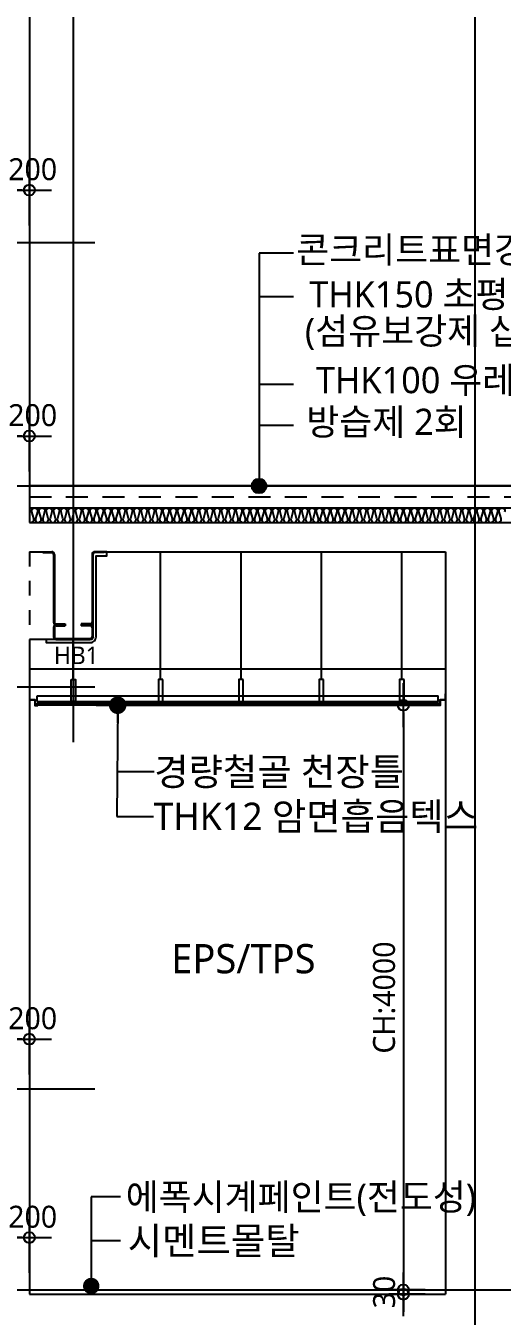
# Model space of a CAD drawing. Header units: millimetres. Extents: x -27104 to 125781, y -3376 to 46996.
# Drawn here: x 81632 to 84894, y 12218 to 21046 of the extents above; entities that cross this region are included whole.
import ezdxf
from ezdxf.enums import TextEntityAlignment as Align

# ---------------------------------------------------------------- set-up
doc = ezdxf.new("R2010")
doc.units = ezdxf.units.MM
doc.header["$LTSCALE"] = 100
doc.header["$MEASUREMENT"] = 0
doc.header["$PDSIZE"] = -10
for name, pattern in [('CEN', [62, 60, -1, 0, -1]), ('HID', [2.5, 1.5, -1]), ('HIDDEN', [2, 1, -1])]:
    doc.linetypes.add(name, pattern=pattern)
doc.layers.get('0').update_dxf_attribs({"linetype": 'CONTINUOUS'})
doc.layers.get('Defpoints').update_dxf_attribs({"color": 171, "linetype": 'CONTINUOUS'})
for name, color, linetype in [('CEN(ST)', 1, 'CEN'), ('CON', 2, 'CONTINUOUS'), ('ELE-6', 8, 'CONTINUOUS'), ('FIN', 8, 'CONTINUOUS'), ('FIN-2', 9, 'CONTINUOUS'), ('HF', 3, 'CONTINUOUS'), ('LED', 7, 'CONTINUOUS'), ('NDIM', 7, 'CONTINUOUS'), ('TEXT(MIN)', 7, 'CONTINUOUS'), ('TEXT(노트)', 7, 'CONTINUOUS'), ('wire-meshes', 1, 'CONTINUOUS')]:
    doc.layers.add(name, color=color, linetype=linetype)
doc.styles.add('CGS', font='cgse', dxfattribs={"bigfont": 'cgs'})
doc.styles.add('나눔바른고딕', font='NanumBarunGothic.ttf')
doc.dimstyles.new('NDIM 1200', dxfattribs={"dimscale": 75, "dimtxt": 3, "dimasz": 1, "dimexe": 2, "dimexo": 2, "dimgap": 1, "dimtad": 1, "dimdec": 0, "dimdsep": 46, "dimtxsty": 'CGS', "dimblk": 'DOT0', "dimcen": 1, "dimdle": 8, "dimclrd": 256, "dimclre": 256, "dimclrt": 256, "dimadec": 0, "dimazin": 0, "dimtfac": 1, "dimtdec": 0, "dimtix": 1, "dimtmove": 2, "dimatfit": 3, "dimldrblk": 'DOT0', "dimfxl": 1, "dimtolj": 1, "dimtzin": 0, "dimlwd": -1, "dimlwe": -1, "dimarcsym": 0})

# ---------------------------------------------------------------- blocks, each defined once
blk = doc.blocks.new('DOT0')
blk.add_line((-3, 0), (3, 0))
at = {"color": 6}
blk.add_circle((0, 0), 0.75, dxfattribs=at)
blk = doc.blocks.new('*D201')
at = {"layer": 'Defpoints', "color": 0, "ltscale": 0.4, "transparency": 16777216}
for p in [(84467, 16397.9), (84217.7, 12397.9), (84467, 12397.9)]:
    blk.add_point(p, dxfattribs=at)
at = {"layer": 'NDIM', "ltscale": 0.4, "transparency": 16777216}
for p, q in [((84367, 16397.9), (84117.7, 16397.9)), ((84217.7, 16347.9), (84217.7, 12447.9)), ((84367, 12397.9), (84117.7, 12397.9))]:
    blk.add_line(p, q, dxfattribs=at)
at = {"layer": 'NDIM', "ltscale": 0.4, "transparency": 16777216, "xscale": 50, "yscale": 50, "zscale": 50}
for p, rotation in [((84217.7, 16397.9), 90), ((84217.7, 12397.9), 270)]:
    blk.add_blockref('DOT0', p, dxfattribs=dict(at, rotation=rotation))
at = {"layer": 'NDIM', "ltscale": 0.4, "transparency": 16777216, "insert": (84086.3, 14397.9), "char_height": 150, "attachment_point": 5, "rotation": 90, "style": '나눔바른고딕'}
blk.add_mtext('\\A1;CH:4000', dxfattribs=at)
blk = doc.blocks.new('*D200')
at = {"layer": 'Defpoints', "color": 0, "ltscale": 0.4, "transparency": 16777216}
for p in [(84217.7, 12367.9), (84467, 12397.9), (84467, 12367.9)]:
    blk.add_point(p, dxfattribs=at)
at = {"layer": 'NDIM', "ltscale": 0.4, "transparency": 16777216}
for p, q in [((84217.7, 12447.9), (84217.7, 12497.9)), ((84367, 12397.9), (84117.7, 12397.9)), ((84367, 12367.9), (84117.7, 12367.9)), ((84217.7, 12397.9), (84217.7, 12367.9)), ((84217.7, 12317.9), (84217.7, 12267.9))]:
    blk.add_line(p, q, dxfattribs=at)
at = {"layer": 'NDIM', "ltscale": 0.4, "transparency": 16777216, "xscale": 50, "yscale": 50, "zscale": 50}
for p, rotation in [((84217.7, 12397.9), 270), ((84217.7, 12367.9), 90)]:
    blk.add_blockref('DOT0', p, dxfattribs=dict(at, rotation=rotation))
at = {"layer": 'NDIM', "ltscale": 0.4, "transparency": 16777216, "insert": (84086.2, 12382.9), "char_height": 150, "attachment_point": 5, "rotation": 90, "style": '나눔바른고딕'}
blk.add_mtext('\\A1;30', dxfattribs=at)
blk = doc.blocks.new('*U160')
at = {"layer": 'Defpoints'}
blk.add_point((0, 0), dxfattribs=at)
at = {"layer": 'HF'}
for p, q in [((-209, 0), (-147, 0)), ((-209, 0), (-209, -6)), ((209, 0), (147, 0)), ((209, 0), (209, -6)), ((-209, -6), (-147, -6)), ((-135, -18), (-135, -482)), ((-129, -18), (-129, -482)), ((129, -18), (129, -482)), ((135, -18), (135, -482)), ((209, -6), (147, -6)), ((-135, -518), (-135, -582)), ((-129, -518), (-129, -582)), ((-117, -494), (-55, -494)), ((-117, -500), (-55, -500)), ((-117, -506), (-55, -506)), ((-55, -494), (-55, -500)), ((-55, -500), (-55, -506)), ((117, -494), (55, -494)), ((55, -494), (55, -500)), ((117, -500), (55, -500)), ((55, -500), (55, -506)), ((117, -506), (55, -506)), ((129, -518), (129, -582)), ((135, -518), (135, -582)), ((-117, -594), (117, -594)), ((-117, -600), (117, -600))]:
    blk.add_line(p, q, dxfattribs=at)
for centre, radius, start, end in [((-147, -18), 18, 360, 450), ((147, -18), 18, 90, 180), ((-147, -18), 12, 360, 450), ((147, -18), 12, 90, 180), ((-117, -482), 18, 180, 270), ((-117, -518), 18, 90, 180), ((-117, -482), 12, 180, 270), ((-117, -518), 12, 90, 180), ((117, -482), 12, 270, 360), ((117, -482), 18, 270, 360), ((117, -518), 18, 0, 90), ((117, -518), 12, 0, 90), ((-117, -582), 18, 180, 270), ((-117, -582), 12, 180, 270), ((117, -582), 12, 270, 360), ((117, -582), 18, 270, 360)]:
    blk.add_arc(centre, radius, start, end, dxfattribs=at)
blk = doc.blocks.new('*D233')
at = {"layer": 'Defpoints', "color": 0, "ltscale": 0.4, "transparency": 16777216}
for p in [(81656.8, 14113.4), (81456.8, 13771.6), (81656.8, 13771.6)]:
    blk.add_point(p, dxfattribs=at)
at = {"layer": 'NDIM', "ltscale": 0.4, "transparency": 16777216}
for p, q in [((81456.8, 13871.6), (81456.8, 14213.4)), ((81656.8, 13871.6), (81656.8, 14213.4)), ((81506.8, 14113.4), (81606.8, 14113.4))]:
    blk.add_line(p, q, dxfattribs=at)
at = {"layer": 'NDIM', "ltscale": 0.4, "transparency": 16777216, "xscale": 50, "yscale": 50, "zscale": 50, "rotation": 180}
blk.add_blockref('DOT0', (81456.8, 14113.4), dxfattribs=at)
at = {"layer": 'NDIM', "ltscale": 0.4, "transparency": 16777216, "xscale": 50, "yscale": 50, "zscale": 50}
blk.add_blockref('DOT0', (81656.8, 14113.4), dxfattribs=at)
at = {"layer": 'NDIM', "ltscale": 0.4, "transparency": 16777216, "insert": (81678.9, 14255.2), "char_height": 150, "attachment_point": 5, "style": '나눔바른고딕'}
blk.add_mtext('\\A1;200', dxfattribs=at)
blk = doc.blocks.new('*D240')
at = {"layer": 'Defpoints', "color": 0, "ltscale": 0.4, "transparency": 16777216}
for p in [(81656.8, 12755.6), (81456.8, 12413.8), (81656.8, 12413.8)]:
    blk.add_point(p, dxfattribs=at)
at = {"layer": 'NDIM', "ltscale": 0.4, "transparency": 16777216}
for p, q in [((81456.8, 12513.8), (81456.8, 12855.6)), ((81656.8, 12513.8), (81656.8, 12855.6)), ((81506.8, 12755.6), (81606.8, 12755.6))]:
    blk.add_line(p, q, dxfattribs=at)
at = {"layer": 'NDIM', "ltscale": 0.4, "transparency": 16777216, "xscale": 50, "yscale": 50, "zscale": 50, "rotation": 180}
blk.add_blockref('DOT0', (81456.8, 12755.6), dxfattribs=at)
at = {"layer": 'NDIM', "ltscale": 0.4, "transparency": 16777216, "xscale": 50, "yscale": 50, "zscale": 50}
blk.add_blockref('DOT0', (81656.8, 12755.6), dxfattribs=at)
at = {"layer": 'NDIM', "ltscale": 0.4, "transparency": 16777216, "insert": (81678.9, 12897.4), "char_height": 150, "attachment_point": 5, "style": '나눔바른고딕'}
blk.add_mtext('\\A1;200', dxfattribs=at)
blk = doc.blocks.new('*D247')
at = {"layer": 'Defpoints', "color": 0, "ltscale": 0.4, "transparency": 16777216}
for p in [(81656.8, 19922.2), (81456.8, 19580.4), (81656.8, 19580.4)]:
    blk.add_point(p, dxfattribs=at)
at = {"layer": 'NDIM', "ltscale": 0.4, "transparency": 16777216}
for p, q in [((81456.8, 19680.4), (81456.8, 20022.2)), ((81656.8, 19680.4), (81656.8, 20022.2)), ((81506.8, 19922.2), (81606.8, 19922.2))]:
    blk.add_line(p, q, dxfattribs=at)
at = {"layer": 'NDIM', "ltscale": 0.4, "transparency": 16777216, "xscale": 50, "yscale": 50, "zscale": 50, "rotation": 180}
blk.add_blockref('DOT0', (81456.8, 19922.2), dxfattribs=at)
at = {"layer": 'NDIM', "ltscale": 0.4, "transparency": 16777216, "xscale": 50, "yscale": 50, "zscale": 50}
blk.add_blockref('DOT0', (81656.8, 19922.2), dxfattribs=at)
at = {"layer": 'NDIM', "ltscale": 0.4, "transparency": 16777216, "insert": (81678.9, 20064.1), "char_height": 150, "attachment_point": 5, "style": '나눔바른고딕'}
blk.add_mtext('\\A1;200', dxfattribs=at)
blk = doc.blocks.new('*D261')
at = {"layer": 'Defpoints', "color": 0, "ltscale": 0.4, "transparency": 16777216}
for p in [(81656.8, 18239.7), (81456.8, 17897.9), (81656.8, 17897.9)]:
    blk.add_point(p, dxfattribs=at)
at = {"layer": 'NDIM', "ltscale": 0.4, "transparency": 16777216}
for p, q in [((81456.8, 17997.9), (81456.8, 18339.7)), ((81656.8, 17997.9), (81656.8, 18339.7)), ((81506.8, 18239.7), (81606.8, 18239.7))]:
    blk.add_line(p, q, dxfattribs=at)
at = {"layer": 'NDIM', "ltscale": 0.4, "transparency": 16777216, "xscale": 50, "yscale": 50, "zscale": 50, "rotation": 180}
blk.add_blockref('DOT0', (81456.8, 18239.7), dxfattribs=at)
at = {"layer": 'NDIM', "ltscale": 0.4, "transparency": 16777216, "xscale": 50, "yscale": 50, "zscale": 50}
blk.add_blockref('DOT0', (81656.8, 18239.7), dxfattribs=at)
at = {"layer": 'NDIM', "ltscale": 0.4, "transparency": 16777216, "insert": (81678.9, 18381.6), "char_height": 150, "attachment_point": 5, "style": '나눔바른고딕'}
blk.add_mtext('\\A1;200', dxfattribs=at)

msp = doc.modelspace()

# ---------------------------------------------------------------- hatches: boundary and pattern name
at = {"ltscale": 10000}
h = msp.add_hatch(color=256, dxfattribs=at)
h.dxf.hatch_style = 1
edge = h.paths.add_edge_path()
edge.add_arc((83229.1, 17897.9), 50, 0, 360)

# ---------------------------------------------------------------- linework, layer by layer
at = {"layer": 'CEN(ST)', "ltscale": 10000}
for p, q in [((81956.8, 38897.9), (81956.8, 16145.9)), ((84706.8, 38897.9), (84706.8, 825)), ((70860.6, 19564.6), (82104.8, 19564.6)), ((70860.6, 17897.9), (88481.4, 17897.9)), ((70860.6, 16522.9), (82104.8, 16522.9)), ((70860.6, 13772.9), (82104.8, 13772.9)), ((70860.6, 12397.9), (88481.4, 12397.9))]:
    msp.add_line(p, q, dxfattribs=at)
at = {"layer": 'CON', "ltscale": 10000}
for p, q in [((81656.8, 26847.9), (81656.8, 17647.9)), ((84506.8, 17447.9), (84506.8, 12367.9)), ((81839.8, 16847.9), (81656.8, 16847.9)), ((81656.8, 16847.9), (81656.8, 12367.9)), ((81656.8, 12367.9), (84506.8, 12367.9))]:
    msp.add_line(p, q, dxfattribs=at)
at = {"layer": 'CON', "ltscale": 0.1}
msp.add_line((81656.8, 17647.9), (88481.4, 17647.9), dxfattribs=at)
msp.add_lwpolyline([(82103.8, 17447.9), (84506.8, 17447.9)], dxfattribs=at)
at = {"layer": 'ELE-6', "ltscale": 10000}
msp.add_lwpolyline([(81656.8, 16647.9), (84506.8, 16647.9)], dxfattribs=at)
at = {"layer": 'FIN', "ltscale": 10000}
msp.add_line((88481.4, 17897.9), (81656.8, 17897.9), dxfattribs=at)
at = {"layer": 'FIN', "ltscale": 1000}
msp.add_line((82112.8, 16397.9), (84468.8, 16397.9), dxfattribs=at)
at = {"layer": 'FIN', "ltscale": 10000}
msp.add_lwpolyline([(81656.8, 17747.9), (88481.4, 17747.9)], dxfattribs=at)
at = {"layer": 'FIN', "ltscale": 1000}
for points in [[(81667.3, 17647.9, 0.524856), (81686, 17675), (81673.6, 17720.8, -1.449198), (81711, 17720.8), (81698.6, 17675, 0.524856), (81717.3, 17647.9, 0.524856), (81736, 17675), (81723.6, 17720.8, -1.449198), (81761, 17720.8), (81748.6, 17675, 0.524856), (81767.3, 17647.9, 0.524856), (81786, 17675), (81773.6, 17720.8, -1.449198), (81811, 17720.8), (81798.6, 17675, 0.524856), (81817.3, 17647.9, 0.524856), (81836, 17675), (81823.6, 17720.8, -1.449198), (81861, 17720.8), (81848.6, 17675, 0.524856), (81867.3, 17647.9, 0.524856), (81886, 17675), (81873.6, 17720.8, -1.449198), (81911, 17720.8), (81898.6, 17675, 0.524856), (81917.3, 17647.9, 0.524856), (81936, 17675), (81923.6, 17720.8, -1.449198), (81961, 17720.8), (81948.6, 17675, 0.524856), (81967.3, 17647.9, 0.524856), (81986, 17675), (81973.6, 17720.8, -1.449198), (82011, 17720.8), (81998.6, 17675, 0.524856), (82017.3, 17647.9, 0.524856), (82036, 17675), (82023.6, 17720.8, -1.449198), (82061, 17720.8), (82048.6, 17675, 0.524856), (82067.3, 17647.9, 0.524856), (82086, 17675), (82073.6, 17720.8, -1.449198), (82111, 17720.8), (82098.6, 17675, 0.524856), (82117.3, 17647.9, 0.524856), (82136, 17675), (82123.6, 17720.8, -1.449198), (82161, 17720.8), (82148.6, 17675, 0.524856), (82167.3, 17647.9, 0.524856), (82186, 17675), (82173.6, 17720.8, -1.449198), (82211, 17720.8), (82198.6, 17675, 0.524856), (82217.3, 17647.9, 0.524856), (82236, 17675), (82223.6, 17720.8, -1.449198), (82261, 17720.8), (82248.6, 17675, 0.524856), (82267.3, 17647.9, 0.524856), (82286, 17675), (82273.6, 17720.8, -1.449198), (82311, 17720.8), (82298.6, 17675, 0.524856), (82317.3, 17647.9, 0.524856), (82336, 17675), (82323.6, 17720.8, -1.449198), (82361, 17720.8), (82348.6, 17675, 0.524856), (82367.3, 17647.9, 0.524856), (82386, 17675), (82373.6, 17720.8, -1.449198), (82411, 17720.8), (82398.6, 17675, 0.524856), (82417.3, 17647.9, 0.524856), (82436, 17675), (82423.6, 17720.8, -1.449198), (82461, 17720.8), (82448.6, 17675, 0.524856), (82467.3, 17647.9, 0.524856), (82486, 17675), (82473.6, 17720.8, -1.449198), (82511, 17720.8), (82498.6, 17675, 0.524856), (82517.3, 17647.9, 0.524856), (82536, 17675), (82523.6, 17720.8, -1.449198), (82561, 17720.8), (82548.6, 17675, 0.524856), (82567.3, 17647.9, 0.524856), (82586, 17675), (82573.6, 17720.8, -1.449198), (82611, 17720.8), (82598.6, 17675, 0.524856), (82617.3, 17647.9, 0.524856), (82636, 17675), (82623.6, 17720.8, -1.449198), (82661, 17720.8), (82648.6, 17675, 0.524856), (82667.3, 17647.9, 0.524856), (82686, 17675), (82673.6, 17720.8, -1.449198), (82711, 17720.8), (82698.6, 17675, 0.524856), (82717.3, 17647.9, 0.524856), (82736, 17675), (82723.6, 17720.8, -1.449198), (82761, 17720.8), (82748.6, 17675, 0.524856), (82767.3, 17647.9, 0.524856), (82786, 17675), (82773.6, 17720.8, -1.449198), (82811, 17720.8), (82798.6, 17675, 0.524856), (82817.3, 17647.9, 0.524856), (82836, 17675), (82823.6, 17720.8, -1.449198), (82861, 17720.8), (82848.6, 17675, 0.524856), (82867.3, 17647.9, 0.524856), (82886, 17675), (82873.6, 17720.8, -1.449198), (82911, 17720.8), (82898.6, 17675, 0.524856), (82917.3, 17647.9, 0.524856), (82936, 17675), (82923.6, 17720.8, -1.449198), (82961, 17720.8), (82948.6, 17675, 0.524856), (82967.3, 17647.9, 0.524856), (82986, 17675), (82973.6, 17720.8, -1.449198), (83011, 17720.8), (82998.6, 17675, 0.524856), (83017.3, 17647.9, 0.524856), (83036, 17675), (83023.6, 17720.8, -1.449198), (83061, 17720.8), (83048.6, 17675, 0.524856), (83067.3, 17647.9, 0.524856), (83086, 17675), (83073.6, 17720.8, -1.449198), (83111, 17720.8), (83098.6, 17675, 0.524856), (83117.3, 17647.9, 0.524856), (83136, 17675), (83123.6, 17720.8, -1.449198), (83161, 17720.8), (83148.6, 17675, 0.524856), (83167.3, 17647.9, 0.524856), (83186, 17675), (83173.6, 17720.8, -1.449198), (83211, 17720.8), (83198.6, 17675, 0.524856), (83217.3, 17647.9, 0.524856), (83236, 17675), (83223.6, 17720.8, -1.449198), (83261, 17720.8), (83248.6, 17675, 0.524856), (83267.3, 17647.9)], [(83267.3, 17647.9, 0.524856), (83286, 17675), (83273.6, 17720.8, -1.449198), (83311, 17720.8), (83298.6, 17675, 0.524856), (83317.3, 17647.9, 0.524856), (83336, 17675), (83323.6, 17720.8, -1.449198), (83361, 17720.8), (83348.6, 17675, 0.524856), (83367.3, 17647.9, 0.524856), (83386, 17675), (83373.6, 17720.8, -1.449198), (83411, 17720.8), (83398.6, 17675, 0.524856), (83417.3, 17647.9, 0.524856), (83436, 17675), (83423.6, 17720.8, -1.449198), (83461, 17720.8), (83448.6, 17675, 0.524856), (83467.3, 17647.9, 0.524856), (83486, 17675), (83473.6, 17720.8, -1.449198), (83511, 17720.8), (83498.6, 17675, 0.524856), (83517.3, 17647.9, 0.524856), (83536, 17675), (83523.6, 17720.8, -1.449198), (83561, 17720.8), (83548.6, 17675, 0.524856), (83567.3, 17647.9, 0.524856), (83586, 17675), (83573.6, 17720.8, -1.449198), (83611, 17720.8), (83598.6, 17675, 0.524856), (83617.3, 17647.9, 0.524856), (83636, 17675), (83623.6, 17720.8, -1.449198), (83661, 17720.8), (83648.6, 17675, 0.524856), (83667.3, 17647.9, 0.524856), (83686, 17675), (83673.6, 17720.8, -1.449198), (83711, 17720.8), (83698.6, 17675, 0.524856), (83717.3, 17647.9, 0.524856), (83736, 17675), (83723.6, 17720.8, -1.449198), (83761, 17720.8), (83748.6, 17675, 0.524856), (83767.3, 17647.9, 0.524856), (83786, 17675), (83773.6, 17720.8, -1.449198), (83811, 17720.8), (83798.6, 17675, 0.524856), (83817.3, 17647.9, 0.524856), (83836, 17675), (83823.6, 17720.8, -1.449198), (83861, 17720.8), (83848.6, 17675, 0.524856), (83867.3, 17647.9, 0.524856), (83886, 17675), (83873.6, 17720.8, -1.449198), (83911, 17720.8), (83898.6, 17675, 0.524856), (83917.3, 17647.9, 0.524856), (83936, 17675), (83923.6, 17720.8, -1.449198), (83961, 17720.8), (83948.6, 17675, 0.524856), (83967.3, 17647.9, 0.524856), (83986, 17675), (83973.6, 17720.8, -1.449198), (84011, 17720.8), (83998.6, 17675, 0.524856), (84017.3, 17647.9, 0.524856), (84036, 17675), (84023.6, 17720.8, -1.449198), (84061, 17720.8), (84048.6, 17675, 0.524856), (84067.3, 17647.9, 0.524856), (84086, 17675), (84073.6, 17720.8, -1.449198), (84111, 17720.8), (84098.6, 17675, 0.524856), (84117.3, 17647.9, 0.524856), (84136, 17675), (84123.6, 17720.8, -1.449198), (84161, 17720.8), (84148.6, 17675, 0.524856), (84167.3, 17647.9, 0.524856), (84186, 17675), (84173.6, 17720.8, -1.449198), (84211, 17720.8), (84198.6, 17675, 0.524856), (84217.3, 17647.9, 0.524856), (84236, 17675), (84223.6, 17720.8, -1.449198), (84261, 17720.8), (84248.6, 17675, 0.524856), (84267.3, 17647.9, 0.524856), (84286, 17675), (84273.6, 17720.8, -1.449198), (84311, 17720.8), (84298.6, 17675, 0.524856), (84317.3, 17647.9, 0.524856), (84336, 17675), (84323.6, 17720.8, -1.449198), (84361, 17720.8), (84348.6, 17675, 0.524856), (84367.3, 17647.9, 0.524856), (84386, 17675), (84373.6, 17720.8, -1.449198), (84411, 17720.8), (84398.6, 17675, 0.524856), (84417.3, 17647.9, 0.524856), (84436, 17675), (84423.6, 17720.8, -1.449198), (84461, 17720.8), (84448.6, 17675, 0.524856), (84467.3, 17647.9, 0.524856), (84486, 17675), (84473.6, 17720.8, -1.449198), (84511, 17720.8), (84498.6, 17675, 0.524856), (84517.3, 17647.9, 0.524856), (84536, 17675), (84523.6, 17720.8, -1.449198), (84561, 17720.8), (84548.6, 17675, 0.524856), (84567.3, 17647.9, 0.524856), (84586, 17675), (84573.6, 17720.8, -1.449198), (84611, 17720.8), (84598.6, 17675, 0.524856), (84617.3, 17647.9, 0.524856), (84636, 17675), (84623.6, 17720.8, -1.449198), (84661, 17720.8), (84648.6, 17675, 0.524856), (84667.3, 17647.9, 0.524856), (84686, 17675), (84673.6, 17720.8, -1.449198), (84711, 17720.8), (84698.6, 17675, 0.524856), (84717.3, 17647.9, 0.524856), (84736, 17675), (84723.6, 17720.8, -1.449198), (84761, 17720.8), (84748.6, 17675, 0.524856), (84767.3, 17647.9, 0.524856), (84786, 17675), (84773.6, 17720.8, -1.449198), (84811, 17720.8), (84798.6, 17675, 0.524856), (84817.3, 17647.9, 0.524856), (84836, 17675), (84823.6, 17720.8, -1.449198), (84861, 17720.8), (84848.6, 17675, 0.524856), (84867.3, 17647.9)], [(84867.3, 17647.9, 0.524856), (84886, 17675), (84873.6, 17720.8, -1.449198), (84911, 17720.8)]]:
    msp.add_lwpolyline(points, format="xyb", dxfattribs=at)
at = {"layer": 'FIN', "ltscale": 10000}
msp.add_lwpolyline([(81771.8, 16847.9), (81771.8, 16826.9), (82073.8, 16826.9, 0.414214), (82112.8, 16865.9), (82112.8, 17420.9), (82186.8, 17420.9), (82186.8, 17447.9), (82165.8, 17447.9), (82165.8, 17441.9), (82103.8, 17441.9, 0.414214), (82091.8, 17429.9), (82091.8, 16865.9, -0.414214), (82073.8, 16847.9)], format="xyb", close=True, dxfattribs=at)
at = {"layer": 'FIN'}
msp.add_lwpolyline([(81656.8, 12397.9), (84506.8, 12397.9)], dxfattribs=at)
at = {"layer": 'FIN-2', "linetype": 'HIDDEN'}
msp.add_line((81656.8, 17447.9), (81656.8, 16847.9), dxfattribs=at)
at = {"layer": 'FIN-2'}
for p, q in [((82555.3, 16573.9), (82555.3, 17447.9)), ((83105.8, 16573.9), (83105.8, 17447.9)), ((83656.3, 16573.9), (83656.3, 17447.9)), ((84206.8, 16573.9), (84206.8, 17447.9)), ((82091.3, 16961.9), (82091.8, 16961.9)), ((81956.8, 16573.9), (81956.8, 16847.9)), ((81708.8, 16461.9), (84454.8, 16461.9)), ((81708.8, 16423.9), (81708.8, 16461.9)), ((81708.8, 16423.9), (81708.8, 16461.9)), ((81708.8, 16423.9), (84454.8, 16423.9)), ((84454.8, 16423.9), (84454.8, 16461.9)), ((84454.8, 16423.9), (84454.8, 16461.9)), ((81696.8, 16409.9), (84468.8, 16409.9))]:
    msp.add_line(p, q, dxfattribs=at)
at = {"layer": 'FIN-2', "linetype": 'HIDDEN'}
msp.add_lwpolyline([(81656.8, 17447.9), (81809.8, 17447.9)], dxfattribs=at)
at = {"layer": 'FIN-2'}
for points in [[(81941.8, 16573.9), (81971.8, 16573.9), (81971.8, 16423.9), (81941.8, 16423.9)], [(82570.3, 16573.9), (82540.3, 16573.9), (82540.3, 16423.9), (82570.3, 16423.9)], [(83120.8, 16573.9), (83090.8, 16573.9), (83090.8, 16423.9), (83120.8, 16423.9)], [(83671.3, 16573.9), (83641.3, 16573.9), (83641.3, 16423.9), (83671.3, 16423.9)], [(84221.8, 16573.9), (84191.8, 16573.9), (84191.8, 16423.9), (84221.8, 16423.9)]]:
    msp.add_lwpolyline(points, close=True, dxfattribs=at)
for points in [[(84468.8, 16397.9), (81696.8, 16397.9), (81696.8, 16435.9), (81658.8, 16435.9), (81658.8, 16475.9), (81656.8, 16475.9), (81656.8, 16433.9), (81694.8, 16433.9), (81694.8, 16395.9), (81714.8, 16395.9)], [(84448.8, 16395.9), (84448.8, 16397.9), (84466.8, 16397.9), (84466.8, 16435.9), (84504.8, 16435.9), (84504.8, 16475.9), (84506.8, 16475.9), (84506.8, 16433.9), (84468.8, 16433.9), (84468.8, 16395.9), (84448.8, 16395.9)]]:
    msp.add_lwpolyline(points, dxfattribs=at)
at = {"layer": 'LED', "ltscale": 10000}
for p, q in [((83465.2, 19490.7), (83229.1, 19490.7)), ((83229.1, 19490.7), (83229.1, 17897.9)), ((83465.2, 19193), (83229.1, 19193)), ((83465.2, 18592.1), (83229.1, 18592.1)), ((83465.2, 18312.7), (83229.1, 18312.7)), ((82511.2, 15942.6), (82261.2, 15942.6)), ((82080, 13033.8), (82080, 12396.2)), ((82280, 13033.8), (82080, 13033.8)), ((82280, 12733.8), (82080, 12733.8))]:
    msp.add_line(p, q, dxfattribs=at)
at = {"layer": 'LED', "const_width": 56.2}
msp.add_lwpolyline([(82080, 12452.5, 1), (82080, 12396.2, 1)], format="xyb", close=True, dxfattribs=at)
at = {"layer": 'LED', "ltscale": 10000}
msp.add_circle((83229.1, 17897.9), 50, dxfattribs=at)
at = {"layer": 'wire-meshes', "linetype": 'HID'}
msp.add_lwpolyline([(81656.8, 17822.9), (88481.4, 17822.9)], dxfattribs=at)

# ---------------------------------------------------------------- block references
at = {"layer": 'HF'}
msp.add_blockref('*U160', (81956.8, 17447.9), dxfattribs=at)

# ---------------------------------------------------------------- texts
at = {"layer": 'TEXT(MIN)', "style": '나눔바른고딕'}
for s, p in [('콘크리트표면강화제', (85516.2, 19514.5)), ('THK150 초평탄콘크리트 / 기계미장', (87179, 19209.1)), ('(섬유보강제 삽입)', (85326, 18958.2)), ('THK100 우레탄 뿜칠 / PE필름 2겹', (87076.1, 18622.7)), ('방습제 2회', (84651, 18336.4))]:
    msp.add_text(s, height=180, dxfattribs=at).set_placement(p, align=Align.MIDDLE_RIGHT)
msp.add_text('EPS/TPS', height=200, dxfattribs=at).set_placement((83122, 14664), align=Align.MIDDLE_CENTER)
msp.add_text('에폭시계페인트(전도성)', height=180, dxfattribs=at).set_placement((82316, 13033.8), align=Align.MIDDLE_LEFT)
at = {"layer": 'TEXT(노트)', "style": '나눔바른고딕'}
for s, height, p in [('HB1', 120, (81824.6, 16739.3)), ('경량철골 천장틀', 187.5, (82511.2, 15942.6)), ('THK12 암면흡음텍스', 187.5, (82506.4, 15637.7)), ('시멘트몰탈', 187.5, (82330, 12733.8))]:
    msp.add_text(s, height=height, dxfattribs=at).set_placement(p, align=Align.MIDDLE_LEFT)

# ---------------------------------------------------------------- dimensions: what is measured, and where the dimension line sits
at = {"layer": 'NDIM', "ltscale": 0.4}
for base, p1, p2, picture, middle in [((81656.8, 19922.2), (81456.8, 19580.4), (81656.8, 19580.4), '*D247', (81678.9, 20064.1)), ((81656.8, 18239.7), (81456.8, 17897.9), (81656.8, 17897.9), '*D261', (81678.9, 18381.6)), ((81656.8, 14113.4), (81456.8, 13771.6), (81656.8, 13771.6), '*D233', (81678.9, 14255.2)), ((81656.8, 12755.6), (81456.8, 12413.8), (81656.8, 12413.8), '*D240', (81678.9, 12897.4))]:
    dim = msp.add_linear_dim(base=base, p1=p1, p2=p2, dimstyle='NDIM 1200', override={"dimscale": 50, "dimtxsty": '나눔바른고딕'}, dxfattribs=at)
    dim.commit()
    dim.dimension.update_dxf_attribs({"geometry": picture, "text_midpoint": middle, "dimtype": 160})
dim = msp.add_linear_dim(base=(84217.7, 12397.9), p1=(84467, 16397.9), p2=(84467, 12397.9), angle=270, text='CH:<>', dimstyle='NDIM 1200', override={"dimscale": 50, "dimtxsty": '나눔바른고딕'}, dxfattribs=at)
dim.commit()
dim.dimension.update_dxf_attribs({"geometry": '*D201', "text_midpoint": (84086.3, 14397.9)})
dim = msp.add_linear_dim(base=(84217.7, 12367.9), p1=(84467, 12397.9), p2=(84467, 12367.9), angle=270, dimstyle='NDIM 1200', override={"dimscale": 50, "dimtxsty": '나눔바른고딕'}, dxfattribs=at)
dim.commit()
dim.dimension.update_dxf_attribs({"geometry": '*D200', "text_midpoint": (84086.2, 12382.9)})

# ---------------------------------------------------------------- leaders
at = {"layer": 'LED', "ltscale": 10000}
msp.add_leader([(82261.2, 16397.9), (82256.4, 15637.7), (82506.4, 15637.7)], dimstyle='NDIM 1200', override={"dimscale": 120, "dimasz": 1, "dimgap": 1, "dimtad": 0, "dimldrblk": 'Dot'}, dxfattribs=at)

doc.saveas('drawing.dxf')
